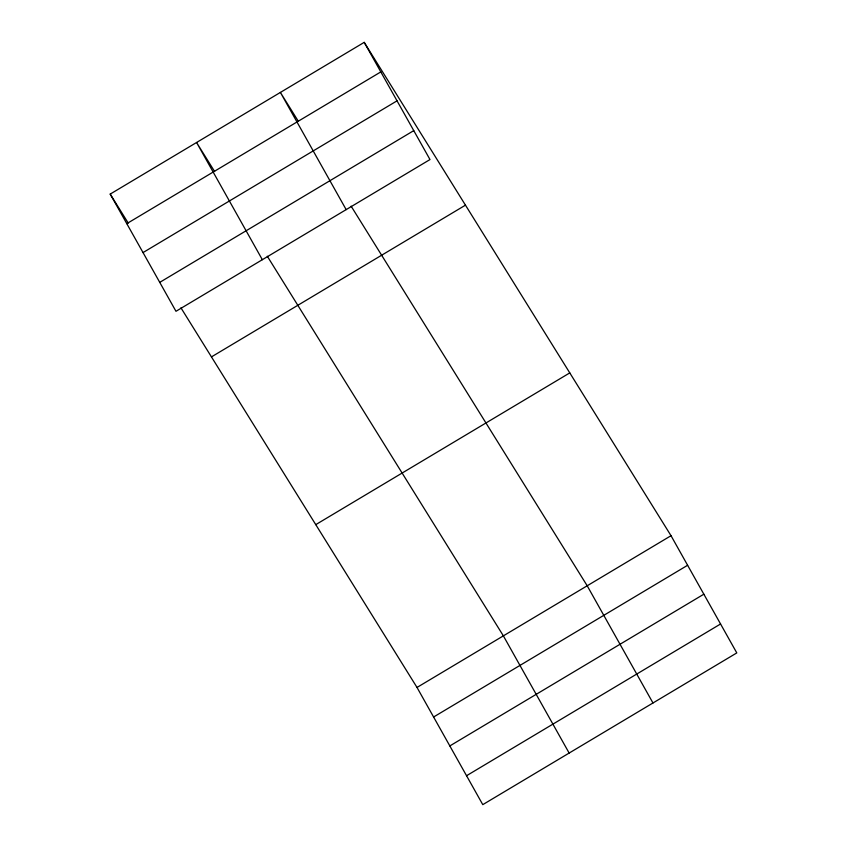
<?xml version="1.0" encoding="UTF-8"?>
<svg xmlns="http://www.w3.org/2000/svg" width="847" height="847" viewBox="0 0 847 847"><rect width="100%" height="100%" fill="white"/><g stroke="black" fill="none" stroke-linecap="round" stroke-linejoin="round"><path stroke-width="1.27" d="M364.221 42.35L429.99 159.554L175.975 311.294L110.205 194.09L364.221 42.35L671.025 535.706L736.795 652.91L482.779 804.65L417.01 687.446L180.94 307.832M126.796 223.65L380.811 71.91M143.027 252.575L397.042 100.835M159.744 282.369L413.76 130.629M211.454 356.894L465.469 205.154M315.762 524.642L569.777 372.902M417.01 687.446L671.025 535.706M433.6 717.007L687.616 565.267M449.831 745.932L703.846 594.192M466.549 775.725L720.564 623.985M298.419 121.417L280.389 92.429L346.169 209.633M351.124 206.17L587.204 585.785L652.973 702.989M214.598 171.486L196.568 142.497L262.337 259.701M267.303 256.239L503.372 635.853L569.142 753.057M110.205 194.09L128.236 223.079"/></g></svg>
